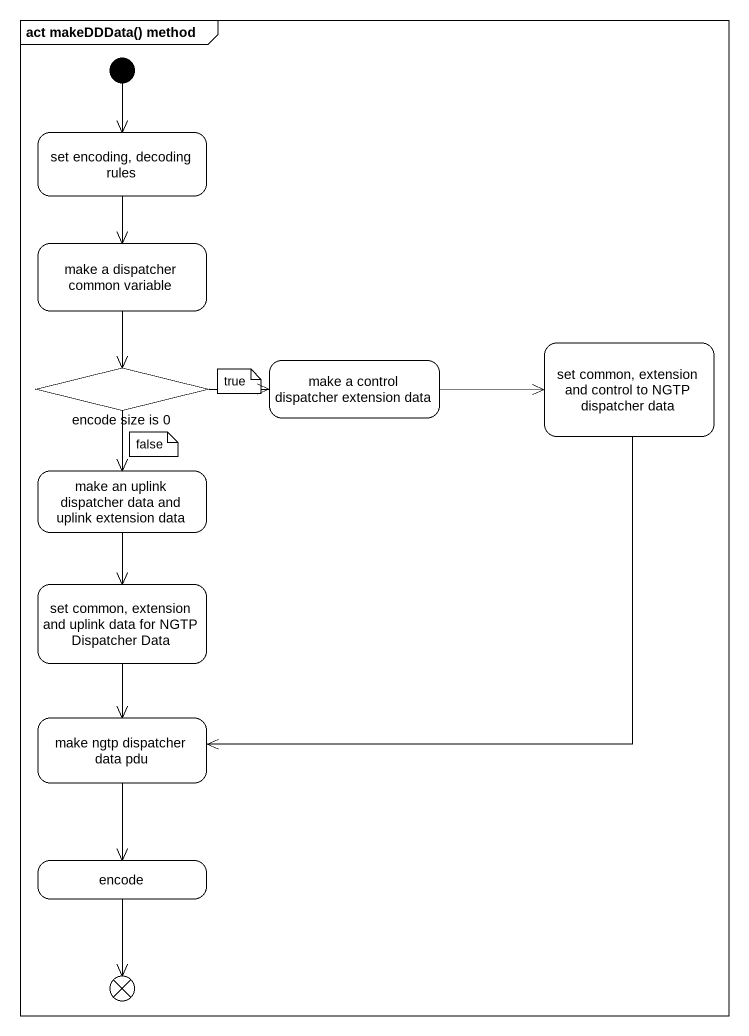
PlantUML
@startuml
mainframe act makeDDData() method
hide empty description
state "set encoding, decoding rules" as set_encoding_decoding_rules
state "make a dispatcher common variable" as make_a_dispatcher_common
state "set common, extension and control to NGTP dispatcher data" as set_common_extension_and
state "encode size is 0" as encode_size_is_0 <<choice>>
state "make a control dispatcher extension data" as make_a_control_dispatcher
state "make an uplink dispatcher data and uplink extension data" as make_an_uplink_dispatcher
state "set common, extension and uplink data for NGTP Dispatcher Data" as set_common_extension_and_2
state "make ngtp dispatcher data pdu" as make_ngtp_dispatcher_data
state encode
state flowfinal1 <<end>>
[*] --> set_encoding_decoding_rules
set_encoding_decoding_rules --> make_a_dispatcher_common
make_a_dispatcher_common --> encode_size_is_0
set_common_extension_and --> make_ngtp_dispatcher_data
encode_size_is_0 -right-> make_a_control_dispatcher
encode_size_is_0 --> make_an_uplink_dispatcher
make_a_control_dispatcher -right-> set_common_extension_and
make_an_uplink_dispatcher --> set_common_extension_and_2
set_common_extension_and_2 --> make_ngtp_dispatcher_data
make_ngtp_dispatcher_data --> encode
encode --> flowfinal1
note as N1
  true
end note
note as N2
  false
end note
@enduml
